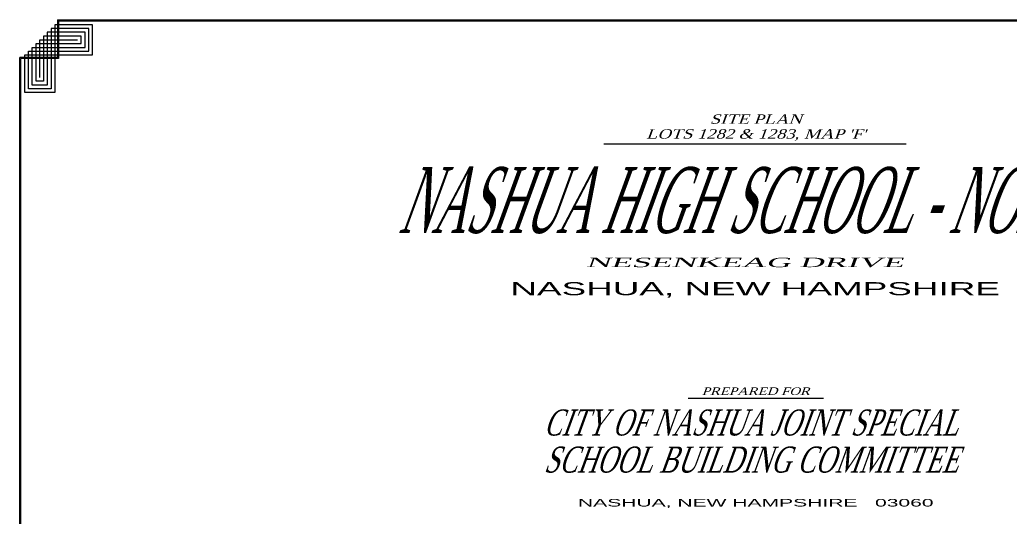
# Paper-space layout 'Cover Sheet' of a CAD drawing. Header units: inches. Extents: x 1.1 to 40.6, y 0.6 to 29.
# Drawn here: x 1.07 to 27.38, y 15.8 to 29.02 of the extents above; entities that cross this region are included whole.
import ezdxf
from ezdxf.enums import TextEntityAlignment as Align

# ---------------------------------------------------------------- set-up
doc = ezdxf.new("R2010")
doc.units = ezdxf.units.IN
doc.header["$MEASUREMENT"] = 0
for name, color, linetype in [('P1TIT', 4, 'Continuous'), ('P4BOL', 7, 'Continuous'), ('P4TIT', 7, 'Continuous'), ('P7BOL', 3, 'Continuous'), ('P7TIT', 3, 'Continuous'), ('Title Block', 7, 'Continuous')]:
    doc.layers.add(name, color=color, linetype=linetype)
doc.styles.add('200BT', font='swiss.ttf', dxfattribs={"width": 2, "height": 17})
doc.styles.add('290B', font='swissl.ttf', dxfattribs={"width": 2, "height": 0.096875})
doc.styles.add('MB10', font='dutch.ttf', dxfattribs={"oblique": 20})
doc.styles.add('MB6', font='dutch.ttf', dxfattribs={"width": 1.3, "oblique": 20, "height": 0.096875})
doc.styles.add('MB8', font='dutch.ttf', dxfattribs={"oblique": 20, "height": 0.678126})
doc.styles.add('MB9', font='dutch.ttf', dxfattribs={"oblique": 20, "height": 0.348751})

# ---------------------------------------------------------------- blocks, each defined once
blk = doc.blocks.new('Title')
at = {"layer": 'P1TIT', "color": 6, "style": 'MB8', "oblique": 20, "width": 0.449852}
blk.add_text('NASHUA HIGH SCHOOL - NORTH', height=1.75, dxfattribs=at).set_placement((11.533, 23.597), (30.331, 23.597), align=Align.FIT)
at = {"layer": 'P1TIT', "style": '200BT', "width": 2.095104}
blk.add_text('NASHUA, NEW HAMPSHIRE', height=0.3456, dxfattribs=at).set_placement((14.519, 21.945), (27.515, 21.945), align=Align.FIT)
at = {"layer": 'P7TIT', "style": 'MB10', "oblique": 20, "width": 2.371391}
blk.add_text('    NESENKEAG DRIVE    ', height=0.25, dxfattribs=at).set_placement((15.617, 22.689), (25.86, 22.689), align=Align.FIT)

psp = doc.layouts.new('Cover Sheet')

# ---------------------------------------------------------------- linework, layer by layer
at = {"layer": 'P4BOL'}
for p, q in [((2.071, 29.023), (39.573, 29.023)), ((2.071, 29.023), (2.071, 28.023)), ((2.101, 28.993), (39.543, 28.993)), ((2.101, 28.993), (2.101, 27.993)), ((1.071, 1.771), (1.071, 28.023)), ((2.071, 28.023), (1.071, 28.023)), ((1.101, 1.801), (1.101, 27.993)), ((2.101, 27.993), (1.101, 27.993))]:
    psp.add_line(p, q, dxfattribs=at)
at = {"layer": 'P4TIT'}
for p, q in [((16.576, 25.732), (24.598, 25.732)), ((18.808, 18.986), (22.402, 18.986))]:
    psp.add_line(p, q, dxfattribs=at)
at = {"layer": 'P7BOL'}
for p, q in [((1.801, 28.693), (1.801, 27.293)), ((2.801, 28.693), (1.801, 28.693)), ((1.901, 28.793), (1.901, 27.193)), ((2.901, 28.793), (1.901, 28.793)), ((2.001, 28.893), (2.001, 27.093)), ((3.001, 28.893), (2.001, 28.893)), ((2.801, 28.293), (2.801, 28.693)), ((2.901, 28.193), (2.901, 28.793)), ((3.001, 28.093), (3.001, 28.893)), ((1.601, 28.493), (2.601, 28.493)), ((1.601, 27.493), (1.601, 28.493)), ((1.701, 28.593), (1.701, 27.393)), ((2.701, 28.593), (1.701, 28.593)), ((2.701, 28.393), (2.701, 28.593)), ((1.301, 28.193), (2.901, 28.193)), ((1.301, 27.193), (1.301, 28.193)), ((1.401, 28.293), (2.801, 28.293)), ((1.401, 27.293), (1.401, 28.293)), ((1.501, 28.393), (2.701, 28.393)), ((1.501, 27.393), (1.501, 28.393)), ((1.201, 28.093), (3.001, 28.093)), ((1.201, 27.093), (1.201, 28.093)), ((1.701, 27.393), (1.501, 27.393)), ((1.901, 27.193), (1.301, 27.193)), ((1.501, 27.293), (1.401, 27.293)), ((1.801, 27.293), (1.501, 27.293)), ((2.001, 27.093), (1.201, 27.093))]:
    psp.add_line(p, q, dxfattribs=at)

# ---------------------------------------------------------------- block references
at = {"layer": 'Title Block'}
psp.add_blockref('Title', (-0.428, -0.228), dxfattribs=at)

# ---------------------------------------------------------------- texts
at = {"layer": 'P1TIT', "color": 5, "style": 'MB9', "oblique": 20}
for s, width, p, p2 in [('CITY OF NASHUA JOINT SPECIAL', 0.664865, (14.972, 17.994), (25.971, 17.994)), ('SCHOOL BUILDING COMMITTEE', 0.673707, (14.972, 17.01), (25.971, 17.01))]:
    psp.add_text(s, height=0.6912, dxfattribs=dict(at, width=width)).set_placement(p, p2, align=Align.FIT)
at = {"layer": 'P7TIT', "style": 'MB6', "oblique": 20, "width": 1.3}
for s, height, p in [('SITE PLAN', 0.25, (20.605, 26.389)), ("LOTS 1282 & 1283, MAP 'F'", 0.25, (20.605, 25.969)), ('PREPARED FOR', 0.2, (20.605, 19.17))]:
    psp.add_text(s, height=height, dxfattribs=at).set_placement(p, align=Align.MIDDLE)
at = {"layer": 'P7TIT', "style": '290B', "width": 2}
psp.add_text('NASHUA, NEW HAMPSHIRE   03060', height=0.2, dxfattribs=at).set_placement((20.605, 16.11), align=Align.CENTER)

doc.saveas('drawing.dxf')
